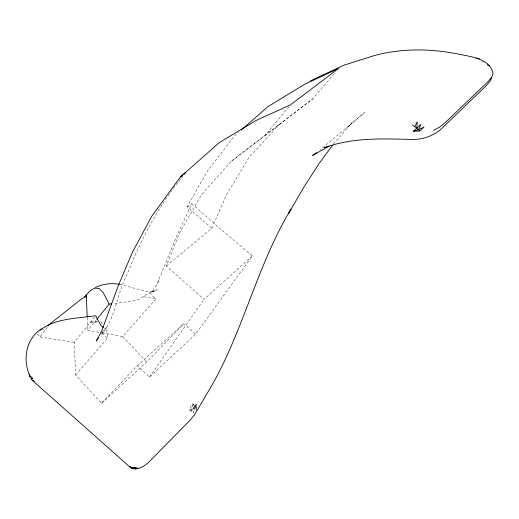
<?xml version="1.0" encoding="UTF-8"?>
<svg xmlns="http://www.w3.org/2000/svg" width="519" height="519" viewBox="0 0 519 519"><rect width="100%" height="100%" fill="white"/><g stroke="black" fill="none" stroke-linecap="round" stroke-linejoin="round"><path stroke-width="0.39" stroke-dasharray="2.6 1.95" d="M194.729 408.719L194.833 404.826L192.341 403.795L190.298 406.883L192.568 408.291L194.729 408.719L193.366 412.819L193.613 404.541L190.298 406.883M196.143 409.712L196.474 408.142L196.156 404.113L195.676 408.563L197.09 407.467L195.89 411.301M101.218 323.966L101.503 321.735L101.023 322.954M94.73 316.953L74.204 342.332L75.638 374.958L101.465 403.282L137.243 365.765L149.433 377.131L195.585 334.262L252.351 255.925L220.153 228.697L191.809 203.753L176.616 236.307L158.444 280.623L158.126 282.375L152.086 292.048L147.759 293.546L139.838 298.86L128.783 301.61L113.045 303.686M194.833 404.826L195.676 408.563L195.365 404.729L194.833 404.826L193.684 408.635L190.525 412.242L192.568 408.291L189.026 411.476L193.613 404.541M252.351 255.925L204.025 299.379L166.288 265.981L179.756 232.642L201.612 194.476L231.435 161.182L312.795 98.753L334.638 73.121M157.555 282.784L158.444 280.623M166.288 265.981L211.83 228.289L226.284 195.241L249.01 157.445L279.306 124.32M101.283 334.632C115.614 318.647 116.645 294.76 126.364 276.192C140.493 240.485 158.178 206.011 182.746 176.304M211.83 228.289L187.1 206.802L207.36 171.315L233.946 136.439L238.811 132.17M149.433 377.131L204.025 299.379M333.438 144.068L351.953 122.769L347.646 127.187L364.572 112.493L320.281 149.764M37.264 333.97L40.028 336.883L47.956 326.243M98.889 332.264L87.821 330.298L96.463 319.691M288.986 106.655L264.904 135.647L231.435 161.182M75.638 374.958L107.427 338.213L106.693 327.723L104.494 328.501M102.055 332.828L122.62 336.487L155.921 298.963L149.459 292.813L157.153 289.673L151.282 291.594L154.883 291.47L146.514 291.38L119.441 284.302M101.465 403.282L146.793 362.009L183.72 323.681L195.585 334.262M102.392 331.706L106.693 327.723M137.243 365.765L183.72 323.681M42.331 329.961L43.596 328.962M264.904 135.647L312.795 98.753M152.086 292.048L152.651 291.639M187.1 206.802L191.809 203.753M97.338 321.572L93.718 321.079L89.45 322.383L94.302 322.52L98.059 321.676M101.315 332.698L103.91 332.063M40.028 336.883L74.204 342.332M143.698 296.647L155.921 298.963M481.833 61.514L483.41 62.494M101.873 333.198L107.427 338.213M122.62 336.487L146.793 362.009M93.718 321.079L94.302 322.52M195.812 404.496L196.474 408.142M87.218 317.602L87.821 330.298"/><path stroke-width="0.78" d="M87.179 316.811L86.238 295.077L90.021 290.951L94.289 288.207L99.129 288.408L103.333 292.891L109.172 304.095L96.969 319.068M48.027 325.452L80.945 299.392L84.61 296.913L86.232 296.972L86.238 295.077M416.893 128.076L417.224 121.77L414.785 126.584L419.819 131.009L424.075 127.038L418.638 129.555L413.332 131.216L420.974 124.411L418.638 129.555M31.542 379.227L31.711 378.662L30.971 378.383L32.911 380.823L34.131 381.491L32.191 380.044M327.152 146.734L324.401 147.759C351.584 137.58 380.94 138.703 409.459 139.358C422.343 140.208 435.045 135.816 443.927 126.364L486.608 85.317L490.358 80.808L493.05 73.588C489.917 57.791 469.176 56.616 456.869 53.749L453.814 53.243C427.52 48.41 400.22 48.617 374.342 55.591L343.876 65.193L310.193 80.97M84.61 296.913L86.303 295.123M98.344 337.947L96.242 341.106L101.4 331.777L118.501 285.087L132.455 252.208L151.58 216.514L180.398 177.005L219.368 142.524L256.289 120.382L290.452 104.87L338.57 68.45L304.822 84.24L268.025 106.577L241.244 130.042M184.18 174.352L185.614 172.399L180.398 177.005M332.491 145.352L319.185 163.355L303.615 187.541L288.694 213.29L290.997 209.112C257.508 264.58 243.846 328.975 211.96 385.215L194.249 415.278L189.487 420.812L150.108 460.801C145.08 465.958 136.503 472.141 129.478 466.665L33.677 381.556M491.701 77.279L488.009 81.619L445.296 122.542L439.535 127.187L433.417 130.412M40.151 330.142C55.565 318.16 77.084 318.497 95.736 315.714L100.634 325.037L103.391 327.508M41.17 328.962C25.483 339.51 22.479 360.355 30.115 376.69L32.911 378.643L29.862 375.866L30.115 376.69L29.187 374.167M316.48 152.677L312.568 155.402L329.208 146.099M135.92 468.852L137.282 467.827L133.007 467.6L136.705 468.475L132.572 467.807L135.92 468.852L130.801 467.502L132.786 468.391L129.478 466.665M95.425 287.435C102.931 283.912 111.274 282.816 119.441 284.302M109.172 304.095L111.494 303.849M413.332 131.216L419.819 131.009M476.397 58.122L479.485 58.809M130.801 467.502L131.605 467.729L130.431 466.821M132.04 467.866L134.979 468.955M487.335 64.81L489.534 65.829M412.495 125.092L414.785 126.584M85.57 296.258L86.232 296.972"/></g></svg>
